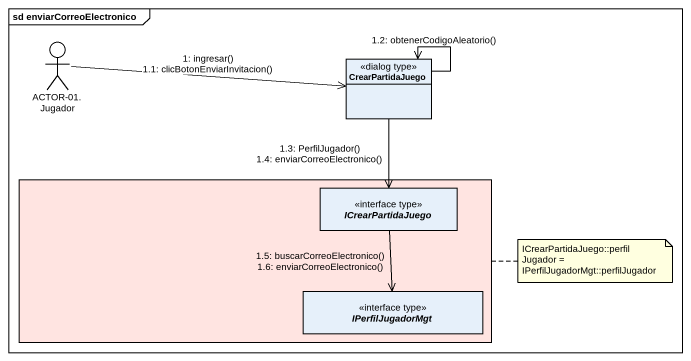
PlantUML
@startuml
mainframe sd enviarCorreoElectronico
allowmixing
hide circle
hide empty members
actor "ACTOR-01. Jugador" as ACTOR_01_Jugador
class CrearPartidaJuego <<dialog type>>
rectangle " " as rectangle1 #FFE4E1 {
  interface ICrearPartidaJuego <<interface type>>
  interface IPerfilJugadorMgt <<interface type>>
}
ACTOR_01_Jugador -right-> CrearPartidaJuego : 1: ingresar()\n1.1: clicBotonEnviarInvitacion()
CrearPartidaJuego --> CrearPartidaJuego : 1.2: obtenerCodigoAleatorio()
CrearPartidaJuego --> ICrearPartidaJuego : 1.3: PerfilJugador()\n1.4: enviarCorreoElectronico()
ICrearPartidaJuego --> IPerfilJugadorMgt : 1.5: buscarCorreoElectronico()\n1.6: enviarCorreoElectronico()
note right of rectangle1 : ICrearPartidaJuego::perfilJugador = IPerfilJugadorMgt::perfilJugador
@enduml
